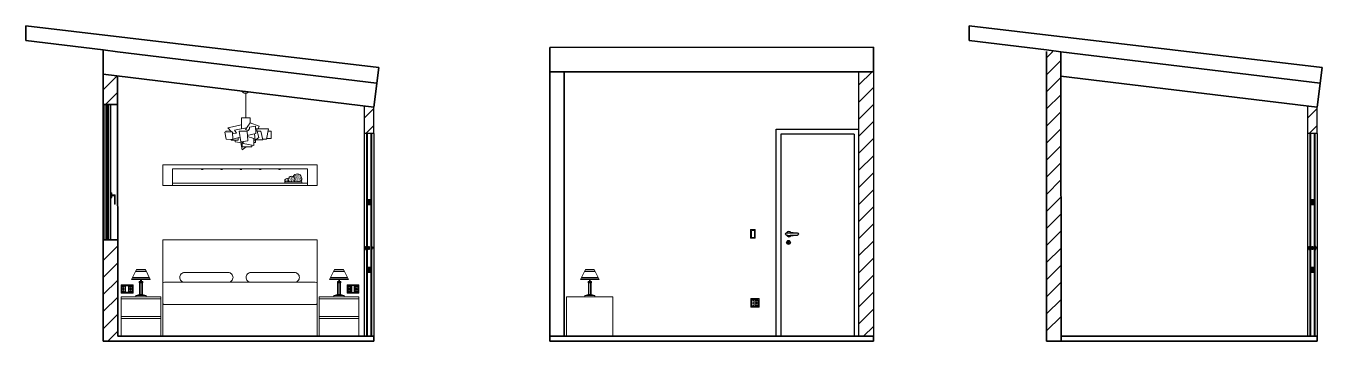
# Model space of a CAD drawing. Header units: inches. Extents: x 63 to 2382, y -47 to 374.
# Drawn here: x 1041 to 2382, y 48 to 374 of the extents above; entities that cross this region are included whole.
import ezdxf

# ---------------------------------------------------------------- set-up
doc = ezdxf.new("R2010")
doc.units = ezdxf.units.IN
doc.header["$MEASUREMENT"] = 0
doc.layers.add('#IMPIANTO', color=2, linetype='Continuous')
for name, color, linetype, lineweight in [('A-DOOR-FULL', 1, 'Continuous', 25), ('A-FLOR-LEVL', 3, 'Continuous', 35), ('A-FURN', 2, 'Continuous', 18), ('A-GLAZ-FULL', 4, 'Continuous', 25), ('A-SECT-MCUT', 1, 'Continuous', 25), ('A-WALL-FULL', 3, 'Continuous', 35), ('A-WALL-FULL-EXT', 3, 'Continuous', 35), ('A-WALL-FULL-EXTR', 3, 'Continuous', 35), ('A-WALL-FULL-INTR', 1, 'Continuous', 25)]:
    doc.layers.add(name, color=color, linetype=linetype, lineweight=lineweight)

msp = doc.modelspace()

# ---------------------------------------------------------------- hatches: boundary and pattern name
at = {"layer": 'A-DOOR-FULL'}
for points in [[(1397.5, 194.2), (1393.7, 194.2), (1393.7, 189.2), (1397.5, 189.2)], [(2374.1, 194.2), (2370.3, 194.2), (2370.3, 189.2), (2374.1, 189.2)], [(1397.5, 124.2), (1393.7, 124.2), (1393.7, 119.2), (1397.5, 119.2)], [(2374.1, 124.2), (2370.3, 124.2), (2370.3, 119.2), (2374.1, 119.2)]]:
    msp.add_hatch(color=256, dxfattribs=at).paths.add_polyline_path(points)
at = {"layer": 'A-SECT-MCUT'}
h = msp.add_hatch(dxfattribs=at)
h.set_pattern_fill('ANSI31', color=256, scale=100)
h.set_pattern_definition([(45, (7141.107, 32775.034), (-8.838835, 8.838835), [])])
h.paths.add_polyline_path([(1917.8, 326.7), (1902.7, 326.7), (1902.7, 52.7), (1917.8, 52.7)])

# ---------------------------------------------------------------- linework, layer by layer
at = {"layer": '#IMPIANTO'}
for points in [[(1140, 105.2), (1143.2, 105.2), (1143.2, 98), (1140, 98)], [(1143.7, 105.2), (1146.8, 105.2), (1146.8, 98), (1143.7, 98)], [(1147.3, 105.2), (1150.5, 105.2), (1150.5, 98), (1147.3, 98)], [(1377, 105.2), (1373.8, 105.2), (1373.8, 98), (1377, 98)], [(1380.6, 105.2), (1377.5, 105.2), (1377.5, 98), (1380.6, 98)], [(1384.3, 105.2), (1381.1, 105.2), (1381.1, 98), (1384.3, 98)]]:
    msp.add_lwpolyline(points, close=True, dxfattribs=at)
for centre, start, end in [((1141.6, 104.1), 113.3666, 246.2003), ((1141.6, 101.6), 113.3666, 246.2003), ((1141.6, 99.1), 113.3666, 246.2003), ((1141.6, 104.1), 294.3243, 66.1088), ((1141.6, 101.6), 294.3243, 66.1088), ((1141.6, 99.1), 294.3243, 66.1088), ((1148.9, 104.1), 113.3666, 246.2003), ((1148.9, 101.6), 113.3666, 246.2003), ((1148.9, 99.1), 113.3666, 246.2003), ((1148.9, 104.1), 294.3243, 66.1088), ((1148.9, 101.6), 294.3243, 66.1088), ((1148.9, 99.1), 294.3243, 66.1088), ((1375.3, 104.1), 113.8912, 245.6757), ((1375.3, 101.6), 113.8912, 245.6757), ((1375.3, 99.1), 113.8912, 245.6757), ((1375.3, 104.1), 293.7997, 66.6334), ((1375.3, 101.6), 293.7997, 66.6334), ((1375.3, 99.1), 293.7997, 66.6334), ((1382.6, 104.1), 113.8912, 245.6757), ((1382.6, 101.6), 113.8912, 245.6757), ((1382.6, 99.1), 113.8912, 245.6757), ((1382.6, 104.1), 293.7997, 66.6334), ((1382.6, 101.6), 293.7997, 66.6334), ((1382.6, 99.1), 293.7997, 66.6334)]:
    msp.add_arc(centre, 0.478, start, end, dxfattribs=at)
for centre, start_param, end_param in [((1141.6, 104.1), 5.42058, 7.142383), ((1141.6, 104.1), 8.545266, 10.307697), ((1141.6, 101.6), 5.42058, 7.142383), ((1141.6, 101.6), 8.545266, 10.307697), ((1141.6, 99.1), 5.42058, 7.142383), ((1141.6, 99.1), 8.545266, 10.307697), ((1148.9, 104.1), 5.42058, 7.142383), ((1148.9, 104.1), 8.545266, 10.307697), ((1148.9, 101.6), 5.42058, 7.142383), ((1148.9, 101.6), 8.545266, 10.307697), ((1148.9, 99.1), 5.42058, 7.142383), ((1148.9, 99.1), 8.545266, 10.307697)]:
    msp.add_ellipse(centre, major_axis=(0, 0.678), ratio=0.372094, start_param=start_param, end_param=end_param, dxfattribs=at)
at = {"layer": '#IMPIANTO', "extrusion": (0, 0, -1)}
for centre, start_param, end_param in [((1375.3, 104.1), 5.42058, 7.142383), ((1375.3, 104.1), 8.545266, 10.307697), ((1375.3, 101.6), 5.42058, 7.142383), ((1375.3, 101.6), 8.545266, 10.307697), ((1375.3, 99.1), 5.42058, 7.142383), ((1375.3, 99.1), 8.545266, 10.307697), ((1382.6, 104.1), 5.42058, 7.142383), ((1382.6, 104.1), 8.545266, 10.307697), ((1382.6, 101.6), 5.42058, 7.142383), ((1382.6, 101.6), 8.545266, 10.307697), ((1382.6, 99.1), 5.42058, 7.142383), ((1382.6, 99.1), 8.545266, 10.307697)]:
    msp.add_ellipse(centre, major_axis=(0, 0.678), ratio=0.372094, start_param=start_param, end_param=end_param, dxfattribs=at)
for p, q in [((1390.5, 144.2), (1390.5, 52.7)), ((2367.1, 144.3), (2367.1, 52.7)), ((1120.5, 47.7), (1135.2, 47.7)), ((1390.5, 47.7), (1400.5, 47.7)), ((1843.6, 52.7), (1839.9, 52.7)), ((2097.1, 47.7), (2111.8, 47.7)), ((2367.1, 47.7), (2377.1, 47.7))]:
    msp.add_line(p, q)
at = {"layer": 'A-DOOR-FULL'}
for p, q in [((1400.5, 262.7), (1390.5, 262.7)), ((1390.5, 262.7), (1390.5, 52.7)), ((1393.1, 262.7), (1393.1, 52.7)), ((1393.7, 262.7), (1393.7, 52.7)), ((1397.5, 262.7), (1397.5, 52.7)), ((1398.1, 262.7), (1398.1, 52.7)), ((1400.5, 262.7), (1400.5, 52.7)), ((1817, 52.7), (1817, 267.1)), ((1817, 267.1), (1902.8, 267.1)), ((1897.8, 262.1), (1822, 262.1)), ((1822, 262.1), (1822, 52.7)), ((1897.8, 262.1), (1897.8, 52.7)), ((1902.8, 52.7), (1902.8, 267.1)), ((2377.1, 262.7), (2367.1, 262.7)), ((2367.1, 262.7), (2367.1, 52.7)), ((2369.7, 262.7), (2369.7, 52.7)), ((2370.3, 262.7), (2370.3, 52.7)), ((2374.1, 262.7), (2374.1, 52.7)), ((2374.7, 262.7), (2374.7, 52.7)), ((2377.1, 262.7), (2377.1, 52.7)), ((1393.7, 194.2), (1397.5, 194.2)), ((1393.7, 189.2), (1397.5, 189.2)), ((2370.3, 194.2), (2374.1, 194.2)), ((2370.3, 189.2), (2374.1, 189.2)), ((1393.1, 155.8), (1393.1, 147.6)), ((1398.1, 155.8), (1398.1, 147.6)), ((1829.1, 160), (1828.3, 160)), ((1828.3, 157.2), (1834.9, 157.2)), ((1829.1, 160), (1831.6, 160)), ((1829.1, 157.2), (1831.6, 157.2)), ((1834.9, 160), (1831.6, 160)), ((2369.7, 155.8), (2369.7, 147.7)), ((2374.7, 155.8), (2374.7, 147.7)), ((1393.7, 124.2), (1397.5, 124.2)), ((2370.3, 124.2), (2374.1, 124.2)), ((1393.7, 119.2), (1397.5, 119.2)), ((2370.3, 119.2), (2374.1, 119.2))]:
    msp.add_line(p, q, dxfattribs=at)
for points in [[(1829.1, 157.2), (1828.3, 157.2, -1), (1828.3, 160), (1838.8, 160, -1), (1838.8, 157.2), (1831.6, 157.2)], [(1392.1, 144.7), (1390.6, 144.7, 0.414851), (1390.6, 144.2), (1392.1, 144.2), (1392.1, 142.7), (1393.1, 142.7)], [(1398.1, 142.7), (1399.1, 142.7), (1399.1, 144.2), (1400.6, 144.2, 0.414851), (1400.6, 144.7), (1399.1, 144.7)], [(2368.7, 144.7), (2367.2, 144.7, 0.414851), (2367.2, 144.2), (2368.7, 144.2), (2368.7, 142.7), (2369.7, 142.7)], [(2374.7, 142.7), (2375.7, 142.7), (2375.7, 144.2), (2377.2, 144.2, 0.414851), (2377.2, 144.7), (2375.7, 144.7)]]:
    msp.add_lwpolyline(points, format="xyb", dxfattribs=at)
msp.add_lwpolyline([(1829.4, 150.9, -1), (1830.4, 150.9), (1830.4, 148.9, -1), (1829.4, 148.9)], format="xyb", close=True, dxfattribs=at)
for points in [[(1392.1, 142.7), (1392.1, 145.7), (1393.1, 145.7)], [(1399.1, 142.7), (1399.1, 145.7), (1398.1, 145.7)], [(2368.7, 142.7), (2368.7, 145.7), (2369.7, 145.7)], [(2375.7, 142.7), (2375.7, 145.7), (2374.7, 145.7)]]:
    msp.add_lwpolyline(points, dxfattribs=at)
for points in [[(1395, 145.7), (1396, 145.7), (1396, 142.7), (1395, 142.7)], [(2371.6, 145.7), (2372.6, 145.7), (2372.6, 142.7), (2371.6, 142.7)]]:
    msp.add_lwpolyline(points, close=True, dxfattribs=at)
msp.add_circle((1829.9, 149.9), 2, dxfattribs=at)
for start, end in [(30.6033, 150.8038), (30.6033, 150.8038), (209.1962, 329.3967)]:
    msp.add_arc((1830.3, 158.6), 2.75, start, end, dxfattribs=at)
at = {"layer": 'A-FLOR-LEVL'}
for p, q in [((1120.5, 47.7), (1400.5, 47.7)), ((1120.5, 47.7), (1400.5, 47.7)), ((1135.5, 52.7), (1400.5, 52.7)), ((1582.8, 52.7), (1917.8, 52.7)), ((1582.8, 47.7), (1917.8, 47.7)), ((2097.1, 47.7), (2377.1, 47.7)), ((2097.1, 47.7), (2377.1, 47.7)), ((2112.1, 52.7), (2377.1, 52.7))]:
    msp.add_line(p, q, dxfattribs=at)
at = {"layer": 'A-FURN'}
for p, q in [((1902.7, 52.7), (1902.7, 254.7)), ((1182.1, 230.4), (1182.1, 208.7)), ((1182.1, 230.4), (1342.1, 230.4)), ((1342.1, 230.4), (1342.1, 208.7)), ((1192.1, 226.2), (1332.1, 226.2)), ((1192.1, 226.2), (1192.1, 208.7)), ((1222.1, 225.7), (1222.1, 226.2)), ((1222.1, 225.7), (1224.1, 225.7)), ((1222.4, 225.5), (1223.9, 225.5)), ((1224.1, 225.7), (1224.1, 226.2)), ((1242.1, 225.7), (1242.1, 226.2)), ((1242.1, 226.2), (1244.1, 226.2)), ((1242.1, 225.7), (1244.1, 225.7)), ((1242.4, 225.5), (1243.9, 225.5)), ((1244.1, 225.7), (1244.1, 226.2)), ((1262.1, 226.2), (1264.1, 226.2)), ((1262.1, 225.7), (1262.1, 226.2)), ((1262.1, 225.7), (1264.1, 225.7)), ((1262.4, 225.5), (1263.9, 225.5)), ((1264.1, 225.7), (1264.1, 226.2)), ((1282.1, 225.7), (1282.1, 226.2)), ((1282.1, 226.2), (1284.1, 226.2)), ((1282.1, 225.7), (1284.1, 225.7)), ((1282.4, 225.5), (1283.9, 225.5)), ((1284.1, 225.7), (1284.1, 226.2)), ((1302.1, 225.7), (1302.1, 226.2)), ((1302.1, 225.7), (1304.1, 225.7)), ((1302.4, 225.5), (1303.9, 225.5)), ((1304.1, 225.7), (1304.1, 226.2)), ((1309.3, 215.3), (1309.3, 215.3)), ((1309.4, 215), (1309.4, 215)), ((1309.5, 215.2), (1309.5, 215.2)), ((1309.7, 215.5), (1309.7, 215.5)), ((1309.8, 215), (1309.8, 215)), ((1310.3, 215.9), (1310.3, 215.9)), ((1310.8, 215.9), (1310.8, 215.9)), ((1310.9, 215.6), (1310.9, 215.6)), ((1310.9, 215), (1310.9, 215)), ((1311, 215.7), (1311, 215.7)), ((1311, 215.1), (1311, 215.1)), ((1311, 214.7), (1311, 214.7)), ((1311.5, 215.6), (1311.5, 215.6)), ((1311.6, 215.7), (1311.6, 215.7)), ((1311.8, 215), (1311.8, 215)), ((1312, 215.1), (1312, 215.1)), ((1312.1, 215.1), (1312.1, 215.1)), ((1312.1, 215), (1312.1, 215)), ((1312.2, 215.4), (1312.2, 215.4)), ((1312.3, 215.8), (1312.3, 215.8)), ((1312.4, 215.3), (1312.4, 215.3)), ((1312.4, 215.3), (1312.4, 215.3)), ((1312.4, 215), (1312.4, 215)), ((1312.5, 215.3), (1312.5, 215.3)), ((1312.6, 214.8), (1312.6, 214.8)), ((1312.7, 216.3), (1312.7, 216.3)), ((1312.7, 215.8), (1312.7, 215.8)), ((1312.9, 216), (1312.9, 216)), ((1313, 216.1), (1313, 216.1)), ((1313.3, 216.6), (1313.3, 216.6)), ((1313.3, 215.1), (1313.3, 215.1)), ((1313.5, 217.5), (1313.5, 217.5)), ((1313.5, 216.6), (1313.5, 216.6)), ((1313.5, 215.6), (1313.5, 215.6)), ((1313.7, 217.8), (1313.7, 217.8)), ((1313.7, 217.5), (1313.7, 217.5)), ((1313.7, 217.2), (1313.7, 217.2)), ((1313.7, 215.9), (1313.7, 215.9)), ((1313.8, 217.5), (1313.8, 217.5)), ((1313.8, 216.4), (1313.8, 216.4)), ((1313.8, 215.9), (1313.8, 215.9)), ((1313.9, 215.9), (1313.9, 215.9)), ((1313.9, 215.6), (1313.9, 215.6)), ((1314, 214.8), (1314, 214.8)), ((1314, 214.7), (1314, 214.7)), ((1314.1, 217.2), (1314.1, 217.2)), ((1314.2, 217.3), (1314.2, 217.3)), ((1314.3, 216.8), (1314.3, 216.8)), ((1314.3, 214.9), (1314.3, 214.9)), ((1314.4, 215.1), (1314.4, 215.1)), ((1314.5, 216.6), (1314.5, 216.6)), ((1314.6, 217.8), (1314.6, 217.8)), ((1314.6, 215.4), (1314.6, 215.4)), ((1314.7, 215.5), (1314.7, 215.5)), ((1315, 218), (1315, 218)), ((1315, 217.5), (1315, 217.5)), ((1315, 216.1), (1315, 216.1)), ((1315, 215.9), (1315, 215.9)), ((1315.2, 218.3), (1315.2, 218.3)), ((1315.2, 218.1), (1315.2, 218.1)), ((1315.2, 217.8), (1315.2, 217.8)), ((1315.2, 216.4), (1315.2, 216.4)), ((1315.2, 216), (1315.2, 216)), ((1315.3, 217), (1315.3, 217)), ((1315.4, 216.5), (1315.4, 216.5)), ((1315.4, 216.1), (1315.4, 216.1)), ((1315.5, 215.3), (1315.5, 215.3)), ((1315.6, 218.3), (1315.6, 218.3)), ((1315.6, 216.7), (1315.6, 216.7)), ((1315.6, 215.1), (1315.6, 215.1)), ((1315.6, 214.8), (1315.6, 214.8)), ((1315.7, 216.6), (1315.7, 216.6)), ((1315.8, 217.3), (1315.8, 217.3)), ((1315.8, 216.7), (1315.8, 216.7)), ((1315.8, 215.4), (1315.8, 215.4)), ((1316.2, 217.5), (1316.2, 217.5)), ((1316.2, 216), (1316.2, 216)), ((1316.3, 217.3), (1316.3, 217.3)), ((1316.3, 214.8), (1316.3, 214.8)), ((1316.4, 214.9), (1316.4, 214.9)), ((1316.6, 216.6), (1316.6, 216.6)), ((1316.6, 214.7), (1316.6, 214.7)), ((1316.7, 216.9), (1316.7, 216.9)), ((1316.7, 215), (1316.7, 215)), ((1316.8, 217.5), (1316.8, 217.5)), ((1316.8, 216.7), (1316.8, 216.7)), ((1316.8, 215.2), (1316.8, 215.2)), ((1316.9, 217.9), (1316.9, 217.9)), ((1316.9, 217), (1316.9, 217)), ((1316.9, 216.7), (1316.9, 216.7)), ((1316.9, 215.4), (1316.9, 215.4)), ((1317, 218), (1317, 218)), ((1317, 215.9), (1317, 215.9)), ((1317.1, 215.4), (1317.1, 215.4)), ((1317.1, 215.1), (1317.1, 215.1)), ((1317.3, 217.8), (1317.3, 217.8)), ((1317.3, 217.6), (1317.3, 217.6)), ((1317.3, 215.9), (1317.3, 215.9)), ((1317.4, 216), (1317.4, 216)), ((1317.4, 216), (1317.4, 216)), ((1317.5, 216.2), (1317.5, 216.2)), ((1317.7, 219), (1317.7, 219)), ((1317.9, 218.5), (1317.9, 218.5)), ((1317.9, 217.9), (1317.9, 217.9)), ((1318, 216.8), (1318, 216.8)), ((1318, 216.7), (1318, 216.7)), ((1318, 215.2), (1318, 215.2)), ((1318.1, 217.1), (1318.1, 217.1)), ((1318.1, 215.2), (1318.1, 215.2)), ((1318.2, 219.6), (1318.2, 219.6)), ((1318.2, 219.1), (1318.2, 219.1)), ((1318.3, 219.7), (1318.3, 219.7)), ((1318.3, 218.6), (1318.3, 218.6)), ((1318.3, 218.3), (1318.3, 218.3)), ((1318.3, 215.5), (1318.3, 215.5)), ((1318.4, 217.5), (1318.4, 217.5)), ((1318.5, 218.7), (1318.5, 218.7)), ((1318.5, 217.2), (1318.5, 217.2)), ((1318.5, 217), (1318.5, 217)), ((1318.5, 216.4), (1318.5, 216.4)), ((1318.5, 216), (1318.5, 216)), ((1318.5, 214.9), (1318.5, 214.9)), ((1318.6, 219.7), (1318.6, 219.7)), ((1318.6, 215.9), (1318.6, 215.9)), ((1318.7, 217.8), (1318.7, 217.8)), ((1318.6, 215.6), (1318.6, 215.6)), ((1318.8, 220), (1318.8, 220)), ((1318.8, 218.1), (1318.8, 218.1)), ((1318.8, 217.8), (1318.8, 217.8)), ((1318.8, 214.8), (1318.8, 214.8)), ((1318.9, 217.9), (1318.9, 217.9)), ((1319.1, 219.6), (1319.1, 219.6)), ((1319.1, 218), (1319.1, 218)), ((1319.1, 216.3), (1319.1, 216.3)), ((1319.1, 214.8), (1319.1, 214.8)), ((1319.3, 218.4), (1319.3, 218.4)), ((1319.3, 215.9), (1319.3, 215.9)), ((1319.4, 219), (1319.4, 219)), ((1319.4, 217.1), (1319.4, 217.1)), ((1319.4, 216), (1319.4, 216)), ((1319.4, 215.2), (1319.4, 215.2)), ((1319.6, 220.4), (1319.6, 220.4)), ((1319.7, 219.7), (1319.7, 219.7)), ((1319.7, 218.8), (1319.7, 218.8)), ((1319.7, 217.2), (1319.7, 217.2)), ((1319.7, 215.6), (1319.7, 215.6)), ((1319.8, 219.2), (1319.8, 219.2)), ((1319.8, 218.9), (1319.8, 218.9)), ((1319.9, 219), (1319.9, 219)), ((1319.9, 218.1), (1319.9, 218.1)), ((1319.9, 216.6), (1319.9, 216.6)), ((1320, 219.1), (1320, 219.1)), ((1320, 217.6), (1320, 217.6)), ((1320.1, 217.2), (1320.1, 217.2)), ((1320.2, 220.2), (1320.2, 220.2)), ((1320.2, 219.6), (1320.2, 219.6)), ((1320.2, 218.3), (1320.2, 218.3)), ((1320.2, 216.4), (1320.2, 216.4)), ((1320.2, 216.4), (1320.2, 216.4)), ((1320.2, 215.9), (1320.2, 215.9)), ((1320.3, 220.5), (1320.3, 220.5)), ((1320.3, 218.6), (1320.3, 218.6)), ((1320.3, 218), (1320.3, 218)), ((1320.3, 216.7), (1320.3, 216.7)), ((1320.3, 216.4), (1320.3, 216.4)), ((1320.3, 215.6), (1320.3, 215.6)), ((1320.3, 214.8), (1320.3, 214.8)), ((1320.4, 217.2), (1320.4, 217.2)), ((1320.4, 214.8), (1320.4, 214.8)), ((1320.4, 214.8), (1320.4, 214.8)), ((1320.4, 214.7), (1320.4, 214.7)), ((1320.5, 219.7), (1320.5, 219.7)), ((1320.5, 217.3), (1320.5, 217.3)), ((1320.8, 220.4), (1320.8, 220.4)), ((1320.9, 219.5), (1320.9, 219.5)), ((1320.9, 218.8), (1320.9, 218.8)), ((1320.9, 217.6), (1320.9, 217.6)), ((1320.9, 217.2), (1320.9, 217.2)), ((1320.9, 215.7), (1320.9, 215.7)), ((1320.9, 215.6), (1320.9, 215.6)), ((1321, 220.3), (1321, 220.3)), ((1321, 217.8), (1321, 217.8)), ((1321, 215.4), (1321, 215.4)), ((1321.1, 215.5), (1321.1, 215.5)), ((1321.2, 220.4), (1321.2, 220.4)), ((1321.2, 220.3), (1321.2, 220.3)), ((1321.3, 219.8), (1321.3, 219.8)), ((1321.3, 219.4), (1321.3, 219.4)), ((1321.4, 219.6), (1321.4, 219.6)), ((1321.4, 218.1), (1321.4, 218.1)), ((1321.5, 218.6), (1321.5, 218.6)), ((1321.5, 218.1), (1321.5, 218.1)), ((1321.5, 216.4), (1321.5, 216.4)), ((1321.5, 214.8), (1321.5, 214.8)), ((1321.6, 218.4), (1321.6, 218.4)), ((1321.6, 217.8), (1321.6, 217.8)), ((1321.6, 216), (1321.6, 216)), ((1321.7, 220.7), (1321.7, 220.7)), ((1321.7, 218.8), (1321.7, 218.8)), ((1321.7, 218.5), (1321.7, 218.5)), ((1321.7, 217), (1321.7, 217)), ((1321.7, 216.9), (1321.7, 216.9)), ((1321.7, 216.5), (1321.7, 216.5)), ((1321.7, 215), (1321.7, 215)), ((1321.8, 216.2), (1321.8, 216.2)), ((1321.9, 219.1), (1321.9, 219.1)), ((1321.9, 217.2), (1321.9, 217.2)), ((1321.9, 215.3), (1321.9, 215.3)), ((1321.9, 215.3), (1321.9, 215.3)), ((1322, 220.5), (1322, 220.5)), ((1322, 218.8), (1322, 218.8)), ((1322, 217.3), (1322, 217.3)), ((1322, 214.8), (1322, 214.8)), ((1322.1, 216.6), (1322.1, 216.6)), ((1322.1, 215.7), (1322.1, 215.7)), ((1322.2, 219.1), (1322.2, 219.1)), ((1322.2, 216.7), (1322.2, 216.7)), ((1322.5, 220), (1322.5, 220)), ((1322.5, 218.1), (1322.5, 218.1)), ((1322.5, 216.2), (1322.5, 216.2)), ((1322.6, 219.7), (1322.6, 219.7)), ((1322.6, 218.1), (1322.6, 218.1)), ((1322.7, 219.7), (1322.7, 219.7)), ((1322.7, 217.2), (1322.7, 217.2)), ((1322.7, 216.4), (1322.7, 216.4)), ((1322.7, 214.9), (1322.7, 214.9)), ((1322.7, 214.8), (1322.7, 214.8)), ((1322.8, 220.3), (1322.8, 220.3)), ((1322.8, 220), (1322.8, 220)), ((1322.8, 219.8), (1322.8, 219.8)), ((1322.8, 214.9), (1322.8, 214.9)), ((1323, 219.2), (1323, 219.2)), ((1323, 218.7), (1323, 218.7)), ((1323.1, 218.4), (1323.1, 218.4)), ((1323.2, 219.3), (1323.2, 219.3)), ((1323.2, 218.9), (1323.2, 218.9)), ((1323.2, 217.5), (1323.2, 217.5)), ((1323.2, 217.4), (1323.2, 217.4)), ((1323.2, 217.3), (1323.2, 217.3)), ((1323.2, 217), (1323.2, 217)), ((1323.2, 215.7), (1323.2, 215.7)), ((1323.2, 215.5), (1323.2, 215.5)), ((1323.2, 215.4), (1323.2, 215.4)), ((1323.3, 220.3), (1323.3, 220.3)), ((1323.3, 217.8), (1323.3, 217.8)), ((1323.3, 216.7), (1323.3, 216.7)), ((1323.4, 219.6), (1323.4, 219.6)), ((1323.4, 218), (1323.4, 218)), ((1323.4, 217.7), (1323.4, 217.7)), ((1323.4, 215.9), (1323.4, 215.9)), ((1323.4, 215.8), (1323.4, 215.8)), ((1323.5, 215.4), (1323.5, 215.4)), ((1323.5, 215.1), (1323.5, 215.1)), ((1323.8, 219.7), (1323.8, 219.7)), ((1323.8, 218.1), (1323.8, 218.1)), ((1323.8, 216.5), (1323.8, 216.5)), ((1323.8, 216), (1323.8, 216)), ((1323.8, 214.9), (1323.8, 214.9)), ((1323.9, 218.5), (1323.9, 218.5)), ((1323.9, 216.1), (1323.9, 216.1)), ((1324, 218.6), (1324, 218.6)), ((1324, 216.7), (1324, 216.7)), ((1324, 214.8), (1324, 214.8)), ((1324.4, 219.1), (1324.4, 219.1)), ((1324.4, 218.9), (1324.4, 218.9)), ((1324.4, 217.3), (1324.4, 217.3)), ((1324.4, 216.7), (1324.4, 216.7)), ((1324.4, 215.7), (1324.4, 215.7)), ((1324.5, 219.2), (1324.5, 219.2)), ((1324.5, 219.2), (1324.5, 219.2)), ((1324.6, 218.9), (1324.6, 218.9)), ((1324.7, 218.1), (1324.7, 218.1)), ((1324.7, 217.6), (1324.7, 217.6)), ((1324.8, 217.9), (1324.8, 217.9)), ((1324.8, 217.3), (1324.8, 217.3)), ((1324.8, 216), (1324.8, 216)), ((1324.9, 218.2), (1324.9, 218.2)), ((1324.9, 217.3), (1324.9, 217.3)), ((1324.9, 216.5), (1324.9, 216.5)), ((1324.9, 216.3), (1324.9, 216.3)), ((1324.9, 214.8), (1324.9, 214.8)), ((1325, 218.2), (1325, 218.2)), ((1325, 217.4), (1325, 217.4)), ((1325, 216.5), (1325, 216.5)), ((1325, 216), (1325, 216)), ((1325, 215.6), (1325, 215.6)), ((1325, 215), (1325, 215)), ((1325.1, 214.8), (1325.1, 214.8)), ((1325.5, 217.9), (1325.5, 217.9)), ((1325.5, 217.2), (1325.5, 217.2)), ((1325.5, 215.4), (1325.5, 215.4)), ((1325.5, 215.3), (1325.5, 215.3)), ((1325.6, 217.4), (1325.6, 217.4)), ((1325.6, 215.8), (1325.6, 215.8)), ((1325.6, 215.5), (1325.6, 215.5)), ((1326.1, 216.1), (1326.1, 216.1)), ((1332.1, 226.2), (1332.1, 208.7)), ((1182.1, 208.7), (1342.1, 208.7)), ((1192.1, 211.2), (1332.1, 211.2)), ((1308.4, 212.5), (1326.2, 212.5)), ((1308.4, 212.5), (1308.4, 211.2)), ((1308.6, 213.4), (1308.6, 213.4)), ((1308.7, 214), (1308.7, 214)), ((1309.2, 214.2), (1309.2, 214.2)), ((1309.2, 213.1), (1309.2, 213.1)), ((1309.2, 212.6), (1309.2, 212.6)), ((1309.3, 213.2), (1309.3, 213.2)), ((1309.5, 214.2), (1309.5, 214.2)), ((1309.5, 213.7), (1309.5, 213.7)), ((1309.5, 213.3), (1309.5, 213.3)), ((1309.6, 213.4), (1309.6, 213.4)), ((1309.7, 213.6), (1309.7, 213.6)), ((1309.7, 212.5), (1309.7, 212.5)), ((1309.8, 213.8), (1309.8, 213.8)), ((1309.8, 213.5), (1309.8, 213.5)), ((1310.3, 214.5), (1310.3, 214.5)), ((1310.3, 212.6), (1310.3, 212.6)), ((1310.4, 214.4), (1310.4, 214.4)), ((1310.4, 214.3), (1310.4, 214.3)), ((1310.4, 212.6), (1310.4, 212.6)), ((1310.5, 214.5), (1310.5, 214.5)), ((1310.9, 212.5), (1310.9, 212.5)), ((1311, 213.8), (1311, 213.8)), ((1311, 213.5), (1311, 213.5)), ((1311, 212.7), (1311, 212.7)), ((1311.1, 214.2), (1311.1, 214.2)), ((1311.1, 213.9), (1311.1, 213.9)), ((1311.2, 214.1), (1311.2, 214.1)), ((1311.2, 213.1), (1311.2, 213.1)), ((1311.3, 212.6), (1311.3, 212.6)), ((1311.5, 214.3), (1311.5, 214.3)), ((1311.5, 213.2), (1311.5, 213.2)), ((1311.6, 212.7), (1311.6, 212.7)), ((1311.8, 213.1), (1311.8, 213.1)), ((1312, 213.8), (1312, 213.8)), ((1312.1, 213.9), (1312.1, 213.9)), ((1312.1, 213.5), (1312.1, 213.5)), ((1312.5, 214.2), (1312.5, 214.2)), ((1312.6, 214.5), (1312.6, 214.5)), ((1312.6, 214.4), (1312.6, 214.4)), ((1312.6, 214.3), (1312.6, 214.3)), ((1312.6, 213.7), (1312.6, 213.7)), ((1312.6, 213.4), (1312.6, 213.4)), ((1312.7, 214.6), (1312.7, 214.6)), ((1312.7, 214.4), (1312.7, 214.4)), ((1312.7, 214.4), (1312.7, 214.4)), ((1312.7, 214.2), (1312.7, 214.2)), ((1312.7, 213.7), (1312.7, 213.7)), ((1312.7, 212.7), (1312.7, 212.7)), ((1312.7, 212.6), (1312.7, 212.6)), ((1312.7, 212.5), (1312.7, 212.5)), ((1312.7, 212.5), (1312.7, 212.5)), ((1312.8, 213.2), (1312.8, 213.2)), ((1312.8, 212.8), (1312.8, 212.8)), ((1312.8, 212.7), (1312.8, 212.7)), ((1312.9, 213.5), (1312.9, 213.5)), ((1313.3, 213.5), (1313.3, 213.5)), ((1313.4, 214.1), (1313.4, 214.1)), ((1313.5, 214.2), (1313.5, 214.2)), ((1313.5, 213.7), (1313.5, 213.7)), ((1313.7, 214), (1313.7, 214)), ((1313.9, 214.2), (1313.9, 214.2)), ((1313.9, 212.7), (1313.9, 212.7)), ((1314.1, 214.3), (1314.1, 214.3)), ((1314.1, 213.9), (1314.1, 213.9)), ((1314.2, 213.1), (1314.2, 213.1)), ((1314.3, 213), (1314.3, 213)), ((1314.3, 212.6), (1314.3, 212.6)), ((1314.5, 213.5), (1314.5, 213.5)), ((1314.6, 212.9), (1314.6, 212.9)), ((1315, 214.2), (1315, 214.2)), ((1315.1, 214.3), (1315.1, 214.3)), ((1315.1, 213.5), (1315.1, 213.5)), ((1315.1, 212.7), (1315.1, 212.7)), ((1315.2, 214.5), (1315.2, 214.5)), ((1315.2, 213.7), (1315.2, 213.7)), ((1315.2, 212.6), (1315.2, 212.6)), ((1315.6, 214.5), (1315.6, 214.5)), ((1315.6, 213.5), (1315.6, 213.5)), ((1315.7, 214.2), (1315.7, 214.2)), ((1315.8, 213.7), (1315.8, 213.7)), ((1315.8, 213.5), (1315.8, 213.5)), ((1315.8, 213.2), (1315.8, 213.2)), ((1315.9, 212.9), (1315.9, 212.9)), ((1316.2, 212.7), (1316.2, 212.7)), ((1316.3, 214.3), (1316.3, 214.3)), ((1316.6, 212.8), (1316.6, 212.8)), ((1316.7, 213.1), (1316.7, 213.1)), ((1316.8, 213.6), (1316.8, 213.6)), ((1316.8, 213), (1316.8, 213)), ((1316.9, 213.1), (1316.9, 213.1)), ((1317.3, 214.2), (1317.3, 214.2)), ((1317.3, 214), (1317.3, 214)), ((1317.3, 213.7), (1317.3, 213.7)), ((1317.4, 214.3), (1317.4, 214.3)), ((1317.4, 213.6), (1317.4, 213.6)), ((1317.4, 213.4), (1317.4, 213.4)), ((1317.4, 212.8), (1317.4, 212.8)), ((1317.5, 212.6), (1317.5, 212.6)), ((1318, 214.2), (1318, 214.2)), ((1318, 213.6), (1318, 213.6)), ((1318.1, 214.3), (1318.1, 214.3)), ((1318.1, 213.3), (1318.1, 213.3)), ((1318.3, 213.6), (1318.3, 213.6)), ((1318.6, 214.4), (1318.6, 214.4)), ((1318.7, 212.9), (1318.7, 212.9)), ((1318.8, 214.3), (1318.8, 214.3)), ((1318.8, 213), (1318.8, 213)), ((1318.8, 212.4), (1318.8, 212.4)), ((1318.9, 214.5), (1318.9, 214.5)), ((1318.9, 214), (1318.9, 214)), ((1319, 213.4), (1319, 213.4)), ((1319.1, 212.6), (1319.1, 212.6)), ((1319.2, 213.2), (1319.2, 213.2)), ((1319.3, 213.5), (1319.3, 213.5)), ((1319.4, 213.3), (1319.4, 213.3)), ((1319.8, 214.1), (1319.8, 214.1)), ((1319.8, 213.9), (1319.8, 213.9)), ((1319.9, 214.2), (1319.9, 214.2)), ((1320.2, 214.5), (1320.2, 214.5)), ((1320.2, 212.6), (1320.2, 212.6)), ((1320.3, 213.2), (1320.3, 213.2)), ((1320.4, 214.3), (1320.4, 214.3)), ((1320.4, 212.9), (1320.4, 212.9)), ((1320.5, 214), (1320.5, 214)), ((1320.6, 213.1), (1320.6, 213.1)), ((1320.7, 212.6), (1320.7, 212.6)), ((1320.9, 214), (1320.9, 214)), ((1320.9, 213.8), (1320.9, 213.8)), ((1320.9, 212.4), (1320.9, 212.4)), ((1321, 212.9), (1321, 212.9)), ((1321.5, 213.5), (1321.5, 213.5)), ((1321.5, 213.3), (1321.5, 213.3)), ((1321.6, 213.6), (1321.6, 213.6)), ((1321.7, 213.1), (1321.7, 213.1)), ((1321.9, 213.4), (1321.9, 213.4)), ((1322, 214.5), (1322, 214.5)), ((1322.1, 214.2), (1322.1, 214.2)), ((1322.1, 214), (1322.1, 214)), ((1322.1, 213.7), (1322.1, 213.7)), ((1322.1, 212.5), (1322.1, 212.5)), ((1322.2, 213.2), (1322.2, 213.2)), ((1322.2, 212.9), (1322.2, 212.9)), ((1322.5, 214.3), (1322.5, 214.3)), ((1322.7, 213.3), (1322.7, 213.3)), ((1323.2, 213.6), (1323.2, 213.6)), ((1323.2, 212.9), (1323.2, 212.9)), ((1323.3, 214.1), (1323.3, 214.1)), ((1323.3, 213), (1323.3, 213)), ((1323.3, 212.5), (1323.3, 212.5)), ((1323.4, 213.9), (1323.4, 213.9)), ((1323.6, 214.3), (1323.6, 214.3)), ((1323.7, 213.8), (1323.7, 213.8)), ((1323.7, 213.4), (1323.7, 213.4)), ((1323.8, 213.6), (1323.8, 213.6)), ((1323.8, 212.6), (1323.8, 212.6)), ((1323.9, 213.3), (1323.9, 213.3)), ((1324, 212.9), (1324, 212.9)), ((1324.3, 214.2), (1324.3, 214.2)), ((1324.4, 214.3), (1324.4, 214.3)), ((1324.5, 214.1), (1324.5, 214.1)), ((1324.5, 212.5), (1324.5, 212.5)), ((1324.8, 214.1), (1324.8, 214.1)), ((1324.9, 214.4), (1324.9, 214.4)), ((1325, 213.4), (1325, 213.4)), ((1325.2, 214.3), (1325.2, 214.3)), ((1325.2, 214), (1325.2, 214)), ((1325.6, 214.1), (1325.6, 214.1)), ((1326.2, 212.5), (1326.2, 211.2)), ((1132.9, 199.3), (1129.3, 199.3)), ((1132.1, 198.2), (1129.3, 198.2)), ((1132.1, 189.6), (1132.1, 198.2)), ((1132.9, 189.6), (1132.1, 189.6)), ((1132.9, 199.3), (1132.9, 189.6)), ((1795.5, 163.2), (1790.5, 163.2)), ((1790.5, 163.2), (1790.5, 154.3)), ((1795.5, 154.3), (1795.5, 163.2)), ((1182.1, 152.7), (1342.1, 152.7)), ((1790.5, 154.3), (1795.5, 154.3)), ((1149.9, 111.4), (1155.1, 121.8)), ((1155.1, 121.8), (1164.2, 121.8)), ((1169.3, 111.4), (1164.2, 121.8)), ((1354.9, 111.4), (1360.1, 121.8)), ((1360.1, 121.8), (1369.2, 121.8)), ((1374.3, 111.4), (1369.2, 121.8)), ((1614.5, 111.4), (1619.7, 121.8)), ((1619.7, 121.8), (1628.8, 121.8)), ((1633.9, 111.4), (1628.8, 121.8)), ((1917.8, 52.7), (1917.8, 127.7)), ((1149.9, 111.4), (1169.3, 111.4)), ((1150.7, 112.9), (1168.6, 112.9)), ((1151, 113.5), (1168.3, 113.5)), ((1154, 119.7), (1165.2, 119.7)), ((1154.3, 120.2), (1165, 120.2)), ((1161.4, 109.3), (1157.9, 109.3)), ((1157.9, 109.3), (1157.9, 108.8)), ((1157.9, 108.8), (1161.4, 108.8)), ((1161.4, 108.5), (1157.9, 108.5)), ((1157.9, 108.5), (1157.9, 108)), ((1157.9, 108), (1161.4, 108)), ((1158.2, 96), (1158.2, 108)), ((1158.2, 108), (1161.1, 108)), ((1160.7, 108.9), (1158.7, 108.9)), ((1158.7, 108.9), (1158.7, 108.5)), ((1158.7, 108.5), (1160.7, 108.5)), ((1158.7, 96), (1158.7, 108)), ((1160, 111.4), (1159.3, 111.4)), ((1159.3, 111.4), (1159.3, 109.3)), ((1159.3, 109.3), (1160, 109.3)), ((1160, 109.3), (1160, 111.4)), ((1160.5, 108), (1160.5, 96)), ((1160.7, 108.5), (1160.7, 108.9)), ((1161.1, 108), (1161.1, 96)), ((1161.4, 108.8), (1161.4, 109.3)), ((1161.4, 108), (1161.4, 108.5)), ((1354.9, 111.4), (1374.3, 111.4)), ((1355.7, 112.9), (1373.6, 112.9)), ((1356, 113.5), (1373.3, 113.5)), ((1359, 119.7), (1370.2, 119.7)), ((1359.3, 120.2), (1370, 120.2)), ((1366.4, 109.3), (1362.9, 109.3)), ((1362.9, 109.3), (1362.9, 108.8)), ((1362.9, 108.8), (1366.4, 108.8)), ((1366.4, 108.5), (1362.9, 108.5)), ((1362.9, 108.5), (1362.9, 108)), ((1362.9, 108), (1366.4, 108)), ((1363.2, 96), (1363.2, 108)), ((1363.2, 108), (1366.1, 108)), ((1365.7, 108.9), (1363.7, 108.9)), ((1363.7, 108.9), (1363.7, 108.5)), ((1363.7, 108.5), (1365.7, 108.5)), ((1363.7, 96), (1363.7, 108)), ((1365, 111.4), (1364.3, 111.4)), ((1364.3, 111.4), (1364.3, 109.3)), ((1364.3, 109.3), (1365, 109.3)), ((1365, 109.3), (1365, 111.4)), ((1365.5, 108), (1365.5, 96)), ((1365.7, 108.5), (1365.7, 108.9)), ((1366.1, 108), (1366.1, 96)), ((1366.4, 108.8), (1366.4, 109.3)), ((1366.4, 108), (1366.4, 108.5)), ((1597.8, 90.7), (1597.8, 108.7)), ((1614.5, 111.4), (1633.9, 111.4)), ((1615.3, 113), (1633.2, 113)), ((1615.6, 113.5), (1632.9, 113.5)), ((1618.6, 119.8), (1629.8, 119.8)), ((1618.9, 120.3), (1629.6, 120.3)), ((1626, 109.4), (1622.5, 109.4)), ((1622.5, 109.4), (1622.5, 108.9)), ((1622.5, 108.9), (1626, 108.9)), ((1626, 108.5), (1622.5, 108.5)), ((1622.5, 108.5), (1622.5, 108.1)), ((1622.5, 108.1), (1626, 108.1)), ((1622.8, 96), (1622.8, 108.1)), ((1622.8, 108.1), (1625.7, 108.1)), ((1625.3, 108.9), (1623.3, 108.9)), ((1623.3, 108.9), (1623.3, 108.6)), ((1623.3, 108.6), (1625.3, 108.6)), ((1623.3, 96), (1623.3, 108.1)), ((1624.6, 111.4), (1623.9, 111.4)), ((1623.9, 111.4), (1623.9, 109.4)), ((1623.9, 109.4), (1624.6, 109.4)), ((1624.6, 109.4), (1624.6, 111.4)), ((1625.1, 108.1), (1625.1, 96)), ((1625.3, 108.6), (1625.3, 108.9)), ((1625.7, 108.1), (1625.7, 96)), ((1626, 108.9), (1626, 109.4)), ((1626, 108.1), (1626, 108.5)), ((1154.4, 94.8), (1158.2, 96)), ((1154.4, 94.8), (1164.9, 94.8)), ((1154.4, 94.8), (1154.4, 93.7)), ((1161.1, 96), (1158.2, 96)), ((1158.2, 96), (1161, 96)), ((1164.9, 94.8), (1161, 96)), ((1164.9, 94.8), (1164.9, 93.7)), ((1359.4, 94.8), (1363.2, 96)), ((1359.4, 94.8), (1369.9, 94.8)), ((1359.4, 94.8), (1359.4, 93.7)), ((1366.1, 96), (1363.2, 96)), ((1363.2, 96), (1366, 96)), ((1369.9, 94.8), (1366, 96)), ((1369.9, 94.8), (1369.9, 93.7)), ((1619, 94.9), (1622.9, 96)), ((1619, 94.9), (1629.5, 94.9)), ((1619, 94.9), (1619, 93.7)), ((1625.7, 96), (1622.8, 96)), ((1622.9, 96), (1625.6, 96)), ((1629.5, 94.9), (1625.6, 96)), ((1629.5, 94.9), (1629.5, 93.7)), ((1139.1, 91.5), (1180.1, 91.5)), ((1154.4, 93.7), (1164.9, 93.7)), ((1184.1, 85.7), (1182.1, 85.7)), ((1340.1, 85.7), (1342.1, 85.7)), ((1344.1, 91.5), (1385.1, 91.5)), ((1359.4, 93.7), (1369.9, 93.7)), ((1597.8, 52.7), (1597.8, 90.7)), ((1600.2, 52.7), (1600.2, 93.7)), ((1600.2, 93.7), (1648.2, 93.7)), ((1619, 93.7), (1629.5, 93.7)), ((1648.2, 93.7), (1648.2, 52.7)), ((1799.5, 91.7), (1790.8, 91.7)), ((1790.8, 91.7), (1790.8, 82.7)), ((1790.8, 82.7), (1799.5, 82.7)), ((1799.5, 82.7), (1799.5, 91.7)), ((1139.1, 52.7), (1139.1, 73.2)), ((1139.1, 73.2), (1180.1, 73.2)), ((1139.1, 73.2), (1139.1, 71)), ((1139.1, 71), (1180.1, 71)), ((1344.1, 73.2), (1385.1, 73.2)), ((1344.1, 71), (1385.1, 71)), ((1822, 52.7), (1827, 52.7))]:
    msp.add_line(p, q, dxfattribs=at)
for points in [[(1263.7, 306.7), (1263.7, 306.7), (1266.5, 304.4)], [(1271.3, 305.8), (1263.7, 306.7)], [(1266.5, 304.4), (1269.3, 304.4)], [(1268.1, 304.4), (1267.7, 304.4)], [(1268, 304.4), (1268, 278.9)], [(1268.2, 304.4), (1268.2, 278.9)], [(1271.3, 305.8), (1271.3, 305.8), (1269.3, 304.4)], [(1263.7, 271.8), (1249.4, 268.6), (1253.4, 264.5)], [(1268.9, 268.5), (1256.3, 266.3), (1258.5, 263), (1255.1, 262.8)], [(1272.5, 273.8), (1272.5, 278.9), (1263.7, 278.9), (1263.7, 267.6)], [(1269.7, 260.6), (1278.4, 262.8), (1278.2, 270.3), (1272, 269.2), (1272.1, 267.4), (1270.6, 265.7), (1267.9, 266.9), (1272.5, 273.8), (1282, 270.2), (1280.8, 267.4)], [(1252.4, 265.6), (1247.6, 265.3), (1247.6, 264.2)], [(1260.3, 258.4), (1260.3, 255.7), (1252.9, 255.9), (1252.9, 256.5)], [(1254.3, 263.7), (1255.1, 262.8)], [(1254.7, 257), (1262.2, 258.8)], [(1257.2, 255.8), (1257.2, 254.2), (1264.3, 253.1)], [(1269.8, 259.5), (1276.4, 257.5), (1276.4, 250.3), (1265.4, 252.4), (1265.4, 254.4)], [(1276.4, 253.3), (1278.3, 253.3), (1278.3, 256.1)], [(1277.9, 255.7), (1276.4, 255.7)], [(1277.1, 262.3), (1277.9, 255.7), (1281.5, 258.5), (1279.2, 267.4)], [(1278.3, 267.4), (1291.5, 267.4), (1289.6, 257), (1285.6, 256.8)], [(1278.7, 256.3), (1285.8, 256.3), (1283.7, 265.1), (1279.8, 265.1)], [(1291.1, 265.2), (1294.5, 265.2), (1294.5, 257.6), (1289.7, 257.6)], [(1268.6, 249), (1264.2, 245.7), (1263.1, 253.3)], [(1274.5, 250.5), (1274.5, 249), (1264.3, 249), (1264.3, 254.3)], [(1855.5, 52.7), (1902.7, 52.7)]]:
    msp.add_lwpolyline(points, dxfattribs=at)
for points in [[(1254.2, 264.5), (1246.5, 264.1), (1247.7, 256.7), (1254.6, 256.4)], [(1263, 254.1), (1270.2, 255), (1269.4, 265.2), (1261.2, 265.1)], [(1794.7, 162.3), (1791.5, 162.3), (1791.5, 155.1), (1794.7, 155.1)], [(1139.1, 106.1), (1151.4, 106.1), (1151.4, 97.2), (1139.1, 97.2)], [(1385.1, 106.1), (1372.9, 106.1), (1372.9, 97.2), (1385.1, 97.2)], [(1139.1, 52.7), (1180.1, 52.7), (1180.1, 93.7), (1139.1, 93.7)], [(1385.1, 52.7), (1385.1, 93.7), (1344.1, 93.7), (1344.1, 52.7)], [(1795, 90.7), (1791.8, 90.7), (1791.8, 83.6), (1795, 83.6)], [(1795, 90.7), (1791.8, 90.7), (1791.8, 83.6), (1795, 83.6)], [(1798.6, 90.7), (1795.5, 90.7), (1795.5, 83.6), (1798.6, 83.6)]]:
    msp.add_lwpolyline(points, close=True, dxfattribs=at)
for points in [[(1342.1, 152.7), (1342.1, 87.7, -0.414214), (1340.1, 85.7), (1184.1, 85.7, -0.414214), (1182.1, 87.7), (1182.1, 152.7)], [(1182.1, 52.7), (1182.1, 106.7, -0.414214), (1184.1, 108.7), (1340.1, 108.7, -0.414214), (1342.1, 106.7), (1342.1, 52.7)]]:
    msp.add_lwpolyline(points, format="xyb", dxfattribs=at)
for points in [[(1204.7, 108.7), (1249.9, 108.7, 0.414214), (1254.9, 113.7), (1254.9, 113.7, 0.414214), (1249.9, 118.7), (1204.7, 118.7, 0.414214), (1199.7, 113.7), (1199.7, 113.7, 0.414214)], [(1318.6, 118.7), (1273.4, 118.7, 0.414214), (1268.4, 113.7), (1268.4, 113.7, 0.414214), (1273.4, 108.7), (1318.6, 108.7, 0.414214), (1323.6, 113.7), (1323.6, 113.7, 0.414214)]]:
    msp.add_lwpolyline(points, format="xyb", close=True, dxfattribs=at)
for centre, radius, start, end in [((1223.1, 225.1), 0.813, 136.1869, 157.3801), ((1223.1, 225.1), 0.813, 22.6199, 43.8131), ((1243.1, 225.1), 0.813, 136.1869, 157.3801), ((1243.1, 225.1), 0.813, 22.6199, 43.8131), ((1263.1, 225.1), 0.813, 136.1869, 157.3801), ((1263.1, 225.1), 0.813, 22.6199, 43.8131), ((1283.1, 225.1), 0.813, 136.1869, 157.3801), ((1283.1, 225.1), 0.813, 22.6199, 43.8131), ((1303.1, 225.1), 0.813, 136.1869, 157.3801), ((1303.1, 225.1), 0.813, 22.6199, 43.8131), ((1310.8, 213.6), 2.4, 60.0789, 208.631), ((1315.5, 214.8), 3.6, 319.2486, 220.7514), ((1321.4, 216), 4.8, 312.3041, 154.4599), ((1793.3, 89.6), 0.478, 113.8912, 245.6757), ((1793.3, 87.2), 0.478, 113.8912, 245.6757), ((1793.3, 84.7), 0.478, 113.8912, 245.6757), ((1793.3, 89.6), 0.478, 293.7997, 66.6334), ((1793.3, 87.2), 0.478, 293.7997, 66.6334), ((1793.3, 84.7), 0.478, 293.7997, 66.6334), ((1797, 89.6), 0.478, 113.8912, 245.6757), ((1797, 87.2), 0.478, 113.8912, 245.6757), ((1797, 84.7), 0.478, 113.8912, 245.6757), ((1797, 89.6), 0.478, 293.7997, 66.6334), ((1797, 87.2), 0.478, 293.7997, 66.6334), ((1797, 84.7), 0.478, 293.7997, 66.6334)]:
    msp.add_arc(centre, radius, start, end, dxfattribs=at)
at = {"layer": 'A-FURN', "extrusion": (0, 0, -1)}
for centre, start_param, end_param in [((1793.3, 89.6), 5.42058, 7.142383), ((1793.3, 89.6), 8.545266, 10.307697), ((1793.3, 87.2), 5.42058, 7.142383), ((1793.3, 87.2), 8.545266, 10.307697), ((1793.3, 84.7), 5.42058, 7.142383), ((1793.3, 84.7), 8.545266, 10.307697), ((1797, 89.6), 5.42058, 7.142383), ((1797, 89.6), 8.545266, 10.307697), ((1797, 87.2), 5.42058, 7.142383), ((1797, 87.2), 8.545266, 10.307697), ((1797, 84.7), 5.42058, 7.142383), ((1797, 84.7), 8.545266, 10.307697)]:
    msp.add_ellipse(centre, major_axis=(0, 0.678), ratio=0.372094, start_param=start_param, end_param=end_param, dxfattribs=at)
at = {"layer": 'A-GLAZ-FULL'}
for p, q in [((1122.4, 152.7), (1122.4, 292.7)), ((1124.4, 152.7), (1124.4, 292.7)), ((1125.4, 292.7), (1125.4, 152.7)), ((1126.4, 152.7), (1126.4, 292.7)), ((1128.4, 152.7), (1128.4, 292.7)), ((1128.4, 201.1), (1129.3, 201.1)), ((1128.4, 196.4), (1129.3, 196.4)), ((1129.3, 196.4), (1129.3, 201.1))]:
    msp.add_line(p, q, dxfattribs=at)
at = {"layer": 'A-SECT-MCUT'}
for p, q in [((2097.1, 341.1), (2103.5, 347.5)), ((2097.1, 323.5), (2111.9, 338.2)), ((2097.1, 305.8), (2111.9, 320.6)), ((2097.1, 288.1), (2111.9, 302.9)), ((1390.5, 278.6), (1400.6, 288.7)), ((2097.1, 270.4), (2111.9, 285.2)), ((2367.1, 278.6), (2377.2, 288.7)), ((1392.3, 262.7), (1400.6, 271)), ((2368.9, 262.7), (2377.2, 271)), ((2097.1, 252.7), (2112, 267.6)), ((2097.1, 235.1), (2112, 249.9)), ((2097.1, 217.4), (2112, 232.2)), ((2097.1, 199.7), (2112, 214.6)), ((2097.1, 182), (2112, 196.9)), ((2097.1, 164.3), (2112, 179.2)), ((2097.1, 146.7), (2112, 161.6)), ((2097.1, 129), (2112.1, 143.9)), ((2097.1, 111.3), (2112.1, 126.3)), ((2097.1, 93.6), (2112.1, 108.6)), ((2097.1, 76), (2112.1, 90.9)), ((2097.1, 58.3), (2112.1, 73.3))]:
    msp.add_line(p, q, dxfattribs=at)
at = {"layer": 'A-SECT-MCUT', "linetype": 'Continuous'}
for p, q in [((1120.5, 308), (1134.2, 321.7)), ((1122.9, 292.7), (1135.5, 305.4)), ((1120.5, 131.2), (1135.5, 146.3)), ((1120.5, 113.6), (1135.6, 128.6)), ((1120.5, 95.9), (1135.6, 110.9)), ((1120.5, 78.2), (1135.6, 93.2)), ((1120.5, 60.5), (1135.6, 75.6)), ((1125.4, 47.7), (1135.6, 57.9))]:
    msp.add_line(p, q, dxfattribs=at)
at = {"layer": 'A-WALL-FULL'}
for p, q in [((1040.5, 374.1), (1040.5, 359)), ((2017.1, 374.2), (2017.1, 359)), ((1120.5, 349.3), (1135.3, 347.4)), ((2097.1, 349.4), (2111.9, 347.4)), ((1582.8, 326.7), (1917.8, 326.7)), ((1822, 52.7), (1827, 52.7))]:
    msp.add_line(p, q, dxfattribs=at)
for points in [[(1405.7, 331), (1040.5, 374.1)], [(2382.3, 331), (2017.1, 374.2)], [(1120.5, 349.3), (1040.5, 359)], [(2097.1, 349.4), (2017.1, 359)]]:
    msp.add_lwpolyline(points, dxfattribs=at)
at = {"layer": 'A-WALL-FULL-EXT'}
for p, q in [((1120.5, 47.7), (1120.5, 349.3)), ((1582.8, 351.9), (1917.8, 352)), ((1582.8, 351.9), (1582.8, 52.7)), ((1582.8, 326.7), (1582.8, 351.9)), ((1135.5, 52.7), (1135.4, 322.2)), ((1582.8, 326.7), (1582.8, 329.2)), ((1582.8, 47.7), (1582.8, 326.7)), ((1597.8, 52.7), (1597.8, 326.7)), ((1120.5, 292.7), (1135.4, 292.7)), ((1120.5, 152.7), (1135.4, 152.7))]:
    msp.add_line(p, q, dxfattribs=at)
at = {"layer": 'A-WALL-FULL-EXTR'}
for p, q in [((1917.8, 352), (1917.8, 326.7)), ((1403.6, 314.8), (1135.3, 347.4)), ((2111.9, 347.7), (2112.1, 47.7)), ((2380.2, 314.9), (2111.9, 347.4)), ((1120.5, 324.2), (1400.5, 290.1)), ((1400.5, 290.1), (1405.7, 331)), ((2111.9, 322.2), (2377.1, 290.1)), ((2377.1, 290.1), (2382.3, 331)), ((1400.5, 47.7), (1400.5, 52.7)), ((1917.8, 47.7), (1917.8, 52.7)), ((2377.1, 47.7), (2377.1, 52.7))]:
    msp.add_line(p, q, dxfattribs=at)
msp.add_lwpolyline([(2097.1, 47.7), (2097.1, 47.7), (2097.1, 47.7), (2097.1, 347.7)], dxfattribs=at)
at = {"layer": 'A-WALL-FULL-INTR'}
for p, q in [((1902.7, 52.7), (1902.7, 326.7)), ((1917.8, 326.7), (1917.8, 52.7)), ((1902.8, 52.7), (1917.8, 52.7))]:
    msp.add_line(p, q, dxfattribs=at)
for points in [[(1390.5, 291.3), (1390.5, 262.7)], [(1400.5, 262.7), (1400.5, 290.1)], [(2367.1, 291.4), (2367.1, 262.7)], [(2377.1, 262.7), (2377.1, 290.1)]]:
    msp.add_lwpolyline(points, dxfattribs=at)

doc.saveas('drawing.dxf')
